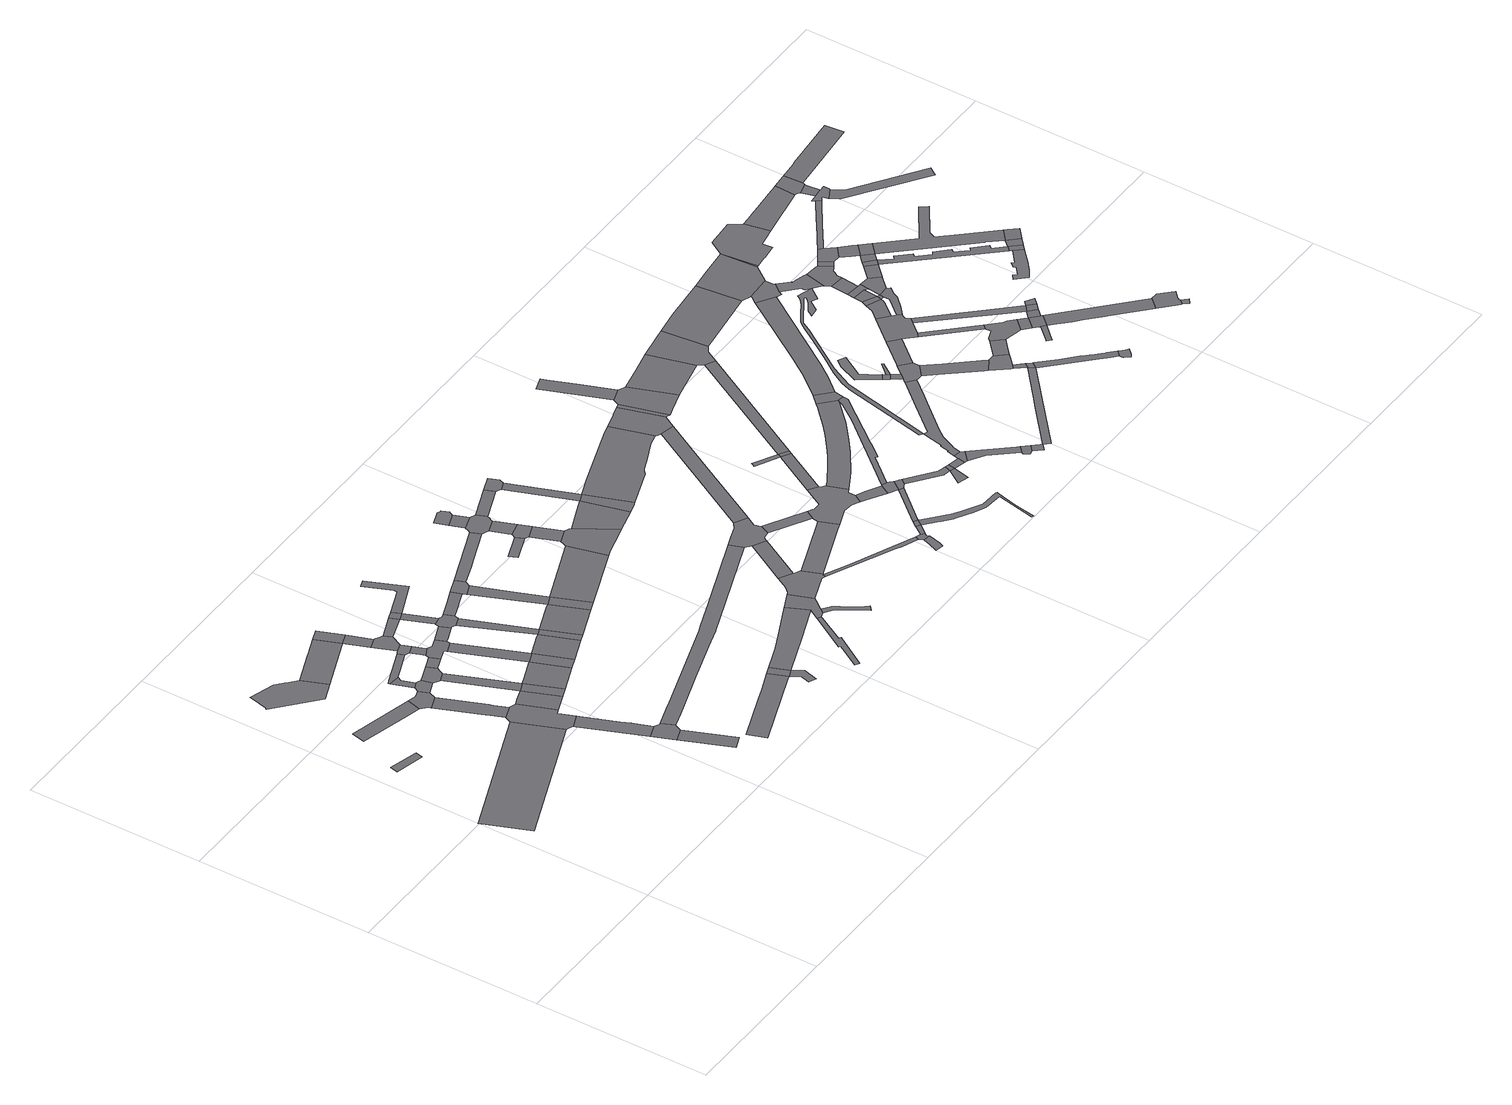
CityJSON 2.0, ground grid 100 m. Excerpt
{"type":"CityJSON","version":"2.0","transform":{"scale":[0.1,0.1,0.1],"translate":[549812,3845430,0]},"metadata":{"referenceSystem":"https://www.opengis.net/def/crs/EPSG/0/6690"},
"CityObjects":{
"road1":{"type":"Road","geometry":[{"type":"MultiSurface","lod":"1","boundaries":[[[0,1,2,3,4]]]}]},
"road2":{"type":"Road","attributes":{"RoadStructureAttribute.sectionType":"1"},"geometry":[{"type":"MultiSurface","lod":"1","boundaries":[[[5,6,7,8]]]}]},
"road3":{"type":"Road","attributes":{"RoadStructureAttribute.sectionType":"1"},"geometry":[{"type":"MultiSurface","lod":"1","boundaries":[[[9,10,11,12,13]]]}]},
"road4":{"type":"Road","geometry":[{"type":"MultiSurface","lod":"1","boundaries":[[[14,15,16,17,18,19,20,21,22,23]]]}]},
"road5":{"type":"Road","geometry":[{"type":"MultiSurface","lod":"1","boundaries":[[[24,13,12,25,26,27,28,29]]]}]},
"road6":{"type":"Road","attributes":{"RoadStructureAttribute.sectionType":"1"},"geometry":[{"type":"MultiSurface","lod":"1","boundaries":[[[30,31,27,26,32,33,34,35]]]}]},
"road7":{"type":"Road","geometry":[{"type":"MultiSurface","lod":"1","boundaries":[[[36,35,34,37,5,8,38,39,40,41,42,43,44,45]]]}]},
"road8":{"type":"Road","attributes":{"RoadStructureAttribute.sectionType":"1"},"geometry":[{"type":"MultiSurface","lod":"1","boundaries":[[[46,47,48,49,40,39,50,51,52]]]}]},
"road9":{"type":"Road","attributes":{"RoadStructureAttribute.sectionType":"1"},"geometry":[{"type":"MultiSurface","lod":"1","boundaries":[[[53,54,55,56,57,58]]]}]},
"road10":{"type":"Road","geometry":[{"type":"MultiSurface","lod":"1","boundaries":[[[59,55,54,60,61,29,28,62,63]]]}]},
"road11":{"type":"Road","geometry":[{"type":"MultiSurface","lod":"1","boundaries":[[[64,52,51,65,66,67,68,69]]]}]},
"road12":{"type":"Road","attributes":{"RoadStructureAttribute.sectionType":"1"},"geometry":[{"type":"MultiSurface","lod":"1","boundaries":[[[66,65,70,71]]]}]},
"road13":{"type":"Road","attributes":{"RoadStructureAttribute.sectionType":"1"},"geometry":[{"type":"MultiSurface","lod":"1","boundaries":[[[72,73,74,20,19,75,76,77]]]}]},
"road14":{"type":"Road","attributes":{"RoadStructureAttribute.sectionType":"1"},"geometry":[{"type":"MultiSurface","lod":"1","boundaries":[[[78,79,80,45,44,81,82]]]}]},
"road15":{"type":"Road","attributes":{"RoadStructureAttribute.sectionType":"1"},"geometry":[{"type":"MultiSurface","lod":"1","boundaries":[[[83,84,85,86,53,58,87,88,89]]]}]},
"road16":{"type":"Road","geometry":[{"type":"MultiSurface","lod":"1","boundaries":[[[90,91,92,63,62,93,94,95,96,97,98,99,100]]]}]},
"road17":{"type":"Road","attributes":{"RoadStructureAttribute.sectionType":"1"},"geometry":[{"type":"MultiSurface","lod":"1","boundaries":[[[97,96,78,101]]]}]},
"road18":{"type":"Road","geometry":[{"type":"MultiSurface","lod":"1","boundaries":[[[101,78,82,102]]]}]},
"road19":{"type":"Road","attributes":{"RoadStructureAttribute.sectionType":"1"},"geometry":[{"type":"MultiSurface","lod":"1","boundaries":[[[103,104,90,100,105,106,107]]]}]},
"road20":{"type":"Road","geometry":[{"type":"MultiSurface","lod":"1","boundaries":[[[108,72,77,109]]]}]},
"road21":{"type":"Road","attributes":{"RoadStructureAttribute.sectionType":"1"},"geometry":[{"type":"MultiSurface","lod":"1","boundaries":[[[109,77,110,111]]]}]},
"road22":{"type":"Road","geometry":[{"type":"MultiSurface","lod":"1","boundaries":[[[112,113,114,83,89,115,116,117]]]}]},
"road23":{"type":"Road","attributes":{"RoadStructureAttribute.sectionType":"1"},"geometry":[{"type":"MultiSurface","lod":"1","boundaries":[[[118,119,120,101,102,121,122]]]}]},
"road24":{"type":"Road","attributes":{"RoadStructureAttribute.sectionType":"1"},"geometry":[{"type":"MultiSurface","lod":"1","boundaries":[[[123,117,116,124,125,126,127]]]}]},
"road25":{"type":"Road","geometry":[{"type":"MultiSurface","lod":"1","boundaries":[[[128,129,111,110,113,112,130,131]]]}]},
"road26":{"type":"Road","geometry":[{"type":"MultiSurface","lod":"1","boundaries":[[[132,133,127,126,103,107,134,135,136,137]]]}]},
"road27":{"type":"Road","attributes":{"RoadStructureAttribute.sectionType":"1"},"geometry":[{"type":"MultiSurface","lod":"1","boundaries":[[[136,135,118,138]]]}]},
"road28":{"type":"Road","attributes":{"function":"3","RoadStructureAttribute.sectionType":"1"},"geometry":[{"type":"MultiSurface","lod":"1","boundaries":[[[139,140,141,142,143,144,145,146]]]}]},
"road29":{"type":"Road","geometry":[{"type":"MultiSurface","lod":"1","boundaries":[[[138,118,122,147]]]}]},
"road30":{"type":"Road","attributes":{"RoadStructureAttribute.sectionType":"1"},"geometry":[{"type":"MultiSurface","lod":"1","boundaries":[[[148,131,130,149]]]}]},
"road31":{"type":"Road","attributes":{"RoadStructureAttribute.sectionType":"1"},"geometry":[{"type":"MultiSurface","lod":"1","boundaries":[[[150,132,137,151,152]]]}]},
"road32":{"type":"Road","attributes":{"RoadStructureAttribute.sectionType":"1"},"geometry":[{"type":"MultiSurface","lod":"1","boundaries":[[[153,154,155,156,138,147,157]]]}]},
"road33":{"type":"Road","geometry":[{"type":"MultiSurface","lod":"1","boundaries":[[[158,148,149,159]]]}]},
"road34":{"type":"Road","attributes":{"RoadStructureAttribute.sectionType":"1"},"geometry":[{"type":"MultiSurface","lod":"1","boundaries":[[[159,149,160,161]]]}]},
"road35":{"type":"Road","geometry":[{"type":"MultiSurface","lod":"1","boundaries":[[[162,163,161,160,150,152,164,165,166,167]]]}]},
"road36":{"type":"Road","attributes":{"RoadStructureAttribute.sectionType":"1"},"geometry":[{"type":"MultiSurface","lod":"1","boundaries":[[[166,165,153,168]]]}]},
"road37":{"type":"Road","geometry":[{"type":"MultiSurface","lod":"1","boundaries":[[[168,153,157,169]]]}]},
"road38":{"type":"Road","geometry":[{"type":"MultiSurface","lod":"1","boundaries":[[[170,139,146,171]]]}]},
"road39":{"type":"Road","attributes":{"RoadStructureAttribute.sectionType":"1"},"geometry":[{"type":"MultiSurface","lod":"1","boundaries":[[[172,171,146,173,174,175]]]}]},
"road40":{"type":"Road","attributes":{"RoadStructureAttribute.sectionType":"1"},"geometry":[{"type":"MultiSurface","lod":"1","boundaries":[[[176,177,178,179,180,158,159]]]}]},
"road41":{"type":"Road","attributes":{"RoadStructureAttribute.sectionType":"1"},"geometry":[{"type":"MultiSurface","lod":"1","boundaries":[[[181,182,162,167,183,184,185]]]}]},
"road42":{"type":"Road","attributes":{"RoadStructureAttribute.sectionType":"1"},"geometry":[{"type":"MultiSurface","lod":"1","boundaries":[[[186,187,188,189,190,168,169,191]]]}]},
"road43":{"type":"Road","attributes":{"RoadStructureAttribute.sectionType":"1"},"geometry":[{"type":"MultiSurface","lod":"1","boundaries":[[[192,193,194,195,196,197,198,199,200,201,69,68,202,203,204,205,206,207,208,209,210,211,212]]]}]},
"road44":{"type":"Road","geometry":[{"type":"MultiSurface","lod":"1","boundaries":[[[213,181,185,214,215,216,217,218]]]}]},
"road45":{"type":"Road","attributes":{"RoadStructureAttribute.sectionType":"1"},"geometry":[{"type":"MultiSurface","lod":"1","boundaries":[[[219,220,215,214,221,186,222]]]}]},
"road46":{"type":"Road","geometry":[{"type":"MultiSurface","lod":"1","boundaries":[[[222,186,191,223]]]}]},
"road47":{"type":"Road","attributes":{"function":"3","RoadStructureAttribute.sectionType":"1"},"geometry":[{"type":"MultiSurface","lod":"1","boundaries":[[[224,225,226,227,228,170,171,229,230,231]]]}]},
"road48":{"type":"Road","attributes":{"RoadStructureAttribute.sectionType":"1"},"geometry":[{"type":"MultiSurface","lod":"1","boundaries":[[[232,233,234,235,236,237,238,239,240,241,242,243]]]}]},
"road49":{"type":"Road","attributes":{"RoadStructureAttribute.sectionType":"1"},"geometry":[{"type":"MultiSurface","lod":"1","boundaries":[[[244,213,218,245,246,247]]]}]},
"road50":{"type":"Road","attributes":{"RoadStructureAttribute.sectionType":"1"},"geometry":[{"type":"MultiSurface","lod":"1","boundaries":[[[248,222,223,249]]]}]},
"road51":{"type":"Road","geometry":[{"type":"MultiSurface","lod":"1","boundaries":[[[250,251,224,231,232,243,252,253,254,255,256,257]]]}]},
"road52":{"type":"Road","geometry":[{"type":"MultiSurface","lod":"1","boundaries":[[[258,259,260,261]]]}]},
"road53":{"type":"Road","attributes":{"RoadStructureAttribute.sectionType":"1"},"geometry":[{"type":"MultiSurface","lod":"1","boundaries":[[[262,263,264,265,266,253,252,267,268,269,270,271]]]}]},
"road54":{"type":"Road","geometry":[{"type":"MultiSurface","lod":"1","boundaries":[[[272,273,274,275,276,277,278,279]]]}]},
"road55":{"type":"Road","attributes":{"RoadStructureAttribute.sectionType":"1"},"geometry":[{"type":"MultiSurface","lod":"1","boundaries":[[[276,275,280,281]]]}]},
"road56":{"type":"Road","geometry":[{"type":"MultiSurface","lod":"1","boundaries":[[[282,283,281,280,284,285,244,247,286,287,288,289,290,291,292,293,294,295]]]}]},
"road57":{"type":"Road","geometry":[{"type":"MultiSurface","lod":"1","boundaries":[[[296,297,258,261,298,299]]]}]},
"road58":{"type":"Road","attributes":{"RoadStructureAttribute.sectionType":"1"},"geometry":[{"type":"MultiSurface","lod":"1","boundaries":[[[290,289,300,297,296]]]}]},
"road59":{"type":"Road","attributes":{"RoadStructureAttribute.sectionType":"1"},"geometry":[{"type":"MultiSurface","lod":"1","boundaries":[[[299,298,301,302]]]}]},
"road60":{"type":"Road","geometry":[{"type":"MultiSurface","lod":"1","boundaries":[[[303,304,305,250,257,306,307,308,309,310,311,312,313,314]]]}]},
"road61":{"type":"Road","geometry":[{"type":"MultiSurface","lod":"1","boundaries":[[[315,316,302,301,317,318,248,249,319,320,321,322,323,324]]]}]},
"road62":{"type":"Road","attributes":{"RoadStructureAttribute.sectionType":"1"},"geometry":[{"type":"MultiSurface","lod":"1","boundaries":[[[325,303,314,326]]]}]},
"road63":{"type":"Road","attributes":{"RoadStructureAttribute.sectionType":"1"},"geometry":[{"type":"MultiSurface","lod":"1","boundaries":[[[327,295,294,328]]]}]},
"road64":{"type":"Road","attributes":{"RoadStructureAttribute.sectionType":"1"},"geometry":[{"type":"MultiSurface","lod":"1","boundaries":[[[329,330,324,323,331]]]}]},
"road65":{"type":"Road","geometry":[{"type":"MultiSurface","lod":"1","boundaries":[[[332,333,334,192,212,325,326,335,336,337,338,339,340,341,342]]]}]},
"road66":{"type":"Road","geometry":[{"type":"MultiSurface","lod":"1","boundaries":[[[343,327,328,344,345,346]]]}]},
"road67":{"type":"Road","attributes":{"function":"3","RoadStructureAttribute.sectionType":"1"},"geometry":[{"type":"MultiSurface","lod":"1","boundaries":[[[347,348,311,310,349,350,351,352]]]}]},
"road68":{"type":"Road","attributes":{"RoadStructureAttribute.sectionType":"1"},"geometry":[{"type":"MultiSurface","lod":"1","boundaries":[[[353,354,355,309,308,356,357,358,359]]]}]},
"road69":{"type":"Road","attributes":{"RoadStructureAttribute.sectionType":"1"},"geometry":[{"type":"MultiSurface","lod":"1","boundaries":[[[345,344,329,360]]]}]},
"road70":{"type":"Road","geometry":[{"type":"MultiSurface","lod":"1","boundaries":[[[360,329,331,361,362]]]}]},
"road71":{"type":"Road","attributes":{"RoadStructureAttribute.sectionType":"1"},"geometry":[{"type":"MultiSurface","lod":"1","boundaries":[[[363,364,339,338,365,366,367]]]}]},
"road72":{"type":"Road","attributes":{"RoadStructureAttribute.sectionType":"1"},"geometry":[{"type":"MultiSurface","lod":"1","boundaries":[[[368,369,370,371,372,373]]]}]},
"road73":{"type":"Road","geometry":[{"type":"MultiSurface","lod":"1","boundaries":[[[359,358,368,373,374,375,376]]]}]},
"road74":{"type":"Road","attributes":{"RoadStructureAttribute.sectionType":"1"},"geometry":[{"type":"MultiSurface","lod":"1","boundaries":[[[377,376,375,378]]]}]},
"road75":{"type":"Road","geometry":[{"type":"MultiSurface","lod":"1","boundaries":[[[379,377,378,380]]]}]},
"road76":{"type":"Road","attributes":{"RoadStructureAttribute.sectionType":"1"},"geometry":[{"type":"MultiSurface","lod":"1","boundaries":[[[381,382,383,384,385,360,362,386,387,388,389,390,391,392]]]}]},
"road77":{"type":"Road","geometry":[{"type":"MultiSurface","lod":"1","boundaries":[[[393,394,395,396,397,367,366,347,352,398,399,400,401,402,403,404,405,406,407]]]}]},
"road78":{"type":"Road","attributes":{"RoadStructureAttribute.sectionType":"1"},"geometry":[{"type":"MultiSurface","lod":"1","boundaries":[[[408,409,410,411,332,342,412,413,414]]]}]},
"road79":{"type":"Road","attributes":{"RoadStructureAttribute.sectionType":"1"},"geometry":[{"type":"MultiSurface","lod":"1","boundaries":[[[415,379,380,416,417]]]}]},
"road80":{"type":"Road","attributes":{"RoadStructureAttribute.sectionType":"1"},"geometry":[{"type":"MultiSurface","lod":"1","boundaries":[[[418,419,420,421,422,423,424,425,426,427,428,429,430,431,432,433,434,435,436,437,438,380,378]]]}]},
"road81":{"type":"Road","attributes":{"RoadStructureAttribute.sectionType":"1"},"geometry":[{"type":"MultiSurface","lod":"1","boundaries":[[[439,401,400,440,441,442,443]]]}]},
"road82":{"type":"Road","attributes":{"RoadStructureAttribute.sectionType":"1"},"geometry":[{"type":"MultiSurface","lod":"1","boundaries":[[[444,445,393,407,446]]]}]},
"road83":{"type":"Road","attributes":{"RoadStructureAttribute.sectionType":"1"},"geometry":[{"type":"MultiSurface","lod":"1","boundaries":[[[447,443,442,448,415,449,450,451,452,453,454]]]}]},
"road84":{"type":"Road","geometry":[{"type":"MultiSurface","lod":"1","boundaries":[[[455,456,457,444,458]]]}]},
"road85":{"type":"Road","geometry":[{"type":"MultiSurface","lod":"1","boundaries":[[[459,460,450,449,415,417,461,462,463,464]]]}]},
"road86":{"type":"Road","geometry":[{"type":"MultiSurface","lod":"1","boundaries":[[[458,444,446,465]]]}]},
"road87":{"type":"Road","attributes":{"RoadStructureAttribute.sectionType":"1"},"geometry":[{"type":"MultiSurface","lod":"1","boundaries":[[[466,467,468,381,392,469,408,414,470]]]}]},
"road88":{"type":"Road","attributes":{"RoadStructureAttribute.sectionType":"1"},"geometry":[{"type":"MultiSurface","lod":"1","boundaries":[[[471,472,473,464,463,474,475,476,477,478,479,480]]]}]},
"road89":{"type":"Road","geometry":[{"type":"MultiSurface","lod":"1","boundaries":[[[479,481,482,483]]]}]},
"road90":{"type":"Road","attributes":{"RoadStructureAttribute.sectionType":"1"},"geometry":[{"type":"MultiSurface","lod":"1","boundaries":[[[484,466,470,485]]]}]},
"road91":{"type":"Road","geometry":[{"type":"MultiSurface","lod":"1","boundaries":[[[486,480,479,483,487]]]}]},
"road92":{"type":"Road","attributes":{"function":"3","RoadStructureAttribute.sectionType":"1"},"geometry":[{"type":"MultiSurface","lod":"1","boundaries":[[[488,489,490,491,492,493,494,495,496,404,403,497,498,499,500,501,502,503]]]}]},
"road93":{"type":"Road","attributes":{"RoadStructureAttribute.sectionType":"1"},"geometry":[{"type":"MultiSurface","lod":"1","boundaries":[[[487,483,504,505]]]}]},
"road94":{"type":"Road","attributes":{"RoadStructureAttribute.sectionType":"1"},"geometry":[{"type":"MultiSurface","lod":"1","boundaries":[[[506,507,508,509,510,511]]]}]},
"road95":{"type":"Road","attributes":{"RoadStructureAttribute.sectionType":"1"},"geometry":[{"type":"MultiSurface","lod":"1","boundaries":[[[503,512,513,514,515,516,447,454,517,518,519,520,521,522,523,524,525]]]}]},
"road96":{"type":"Road","geometry":[{"type":"MultiSurface","lod":"1","boundaries":[[[526,527,511,510,528,484,485,529,530,531]]]}]},
"road97":{"type":"Road","geometry":[{"type":"MultiSurface","lod":"1","boundaries":[[[532,505,504,533,534,535]]]}]},
"road98":{"type":"Road","attributes":{"RoadStructureAttribute.sectionType":"1"},"geometry":[{"type":"MultiSurface","lod":"1","boundaries":[[[536,458,465,537]]]}]},
"road99":{"type":"Road","attributes":{"RoadStructureAttribute.sectionType":"1"},"geometry":[{"type":"MultiSurface","lod":"1","boundaries":[[[538,539,534,533,540,541,542]]]}]},
"road100":{"type":"Road","geometry":[{"type":"MultiSurface","lod":"1","boundaries":[[[542,541,543,544,545,546,547,548]]]}]},
"road101":{"type":"Road","attributes":{"RoadStructureAttribute.sectionType":"1"},"geometry":[{"type":"MultiSurface","lod":"1","boundaries":[[[549,550,531,530,551]]]}]},
"road102":{"type":"Road","attributes":{"RoadStructureAttribute.sectionType":"1"},"geometry":[{"type":"MultiSurface","lod":"1","boundaries":[[[552,548,547,553,554]]]}]},
"road103":{"type":"Road","geometry":[{"type":"MultiSurface","lod":"1","boundaries":[[[555,488,503,525,556,557]]]}]},
"road104":{"type":"Road","attributes":{"RoadStructureAttribute.sectionType":"1"},"geometry":[{"type":"MultiSurface","lod":"1","boundaries":[[[558,559,560,561,562,563,564,565,566,567,568,569,570,532,535,571,572,573,574,575,576,577,578,579]]]}]},
"road105":{"type":"Road","geometry":[{"type":"MultiSurface","lod":"1","boundaries":[[[580,581,549,551,582,583,536,537,584,585,586,587]]]}]},
"road106":{"type":"Road","attributes":{"RoadStructureAttribute.sectionType":"1"},"geometry":[{"type":"MultiSurface","lod":"1","boundaries":[[[588,589,590,591,592,593,594,595,596]]]}]},
"road107":{"type":"Road","geometry":[{"type":"MultiSurface","lod":"1","boundaries":[[[596,595,597,598,599]]]}]},
"road108":{"type":"Road","attributes":{"RoadStructureAttribute.sectionType":"1"},"geometry":[{"type":"MultiSurface","lod":"1","boundaries":[[[600,601,602,603,554,604,605,606]]]}]},
"road109":{"type":"Road","attributes":{"RoadStructureAttribute.sectionType":"1"},"geometry":[{"type":"MultiSurface","lod":"1","boundaries":[[[598,597,607,608]]]}]},
"road110":{"type":"Road","geometry":[{"type":"MultiSurface","lod":"1","boundaries":[[[609,610,599,598]]]}]},
"road111":{"type":"Road","geometry":[{"type":"MultiSurface","lod":"1","boundaries":[[[611,608,607,558,579,612,613,614,615]]]}]},
"road112":{"type":"Road","attributes":{"RoadStructureAttribute.sectionType":"1"},"geometry":[{"type":"MultiSurface","lod":"1","boundaries":[[[616,617,618,619,620,621,622,623,624,625,626,627,628,629,562,630,631,632,633,634,635,636,637,638,639,640,641,642,643,644]]]}]},
"road113":{"type":"Road","attributes":{"function":"3","RoadStructureAttribute.sectionType":"1"},"geometry":[{"type":"MultiSurface","lod":"1","boundaries":[[[645,646,647,648,649,650,555,557,651,652,653]]]}]},
"road114":{"type":"Road","attributes":{"RoadStructureAttribute.sectionType":"1"},"geometry":[{"type":"MultiSurface","lod":"1","boundaries":[[[654,655,614,613,656,657,658,659,660,661]]]}]},
"road115":{"type":"Road","attributes":{"RoadStructureAttribute.sectionType":"1"},"geometry":[{"type":"MultiSurface","lod":"1","boundaries":[[[662,663,580,587,664]]]}]},
"road116":{"type":"Road","attributes":{"RoadStructureAttribute.sectionType":"1"},"geometry":[{"type":"MultiSurface","lod":"1","boundaries":[[[665,666,611,615,667,668]]]}]},
"road117":{"type":"Road","geometry":[{"type":"MultiSurface","lod":"1","boundaries":[[[669,661,660,670,671,672,673,674,675,676,677]]]}]},
"road118":{"type":"Road","attributes":{"RoadStructureAttribute.sectionType":"1"},"geometry":[{"type":"MultiSurface","lod":"1","boundaries":[[[673,672,600,678]]]}]},
"road119":{"type":"Road","geometry":[{"type":"MultiSurface","lod":"1","boundaries":[[[678,600,606,679]]]}]},
"road120":{"type":"Road","geometry":[{"type":"MultiSurface","lod":"1","boundaries":[[[680,665,668,681,682,683,684,685,686,687,688,689]]]}]},
"road121":{"type":"Road","attributes":{"RoadStructureAttribute.sectionType":"1"},"geometry":[{"type":"MultiSurface","lod":"1","boundaries":[[[690,691,692,677,676,693,694,695]]]}]},
"road122":{"type":"Road","attributes":{"RoadStructureAttribute.sectionType":"1"},"geometry":[{"type":"MultiSurface","lod":"1","boundaries":[[[696,697,698,699,700,701,702,703,704,705,679,606,706,707,708,709,710,711]]]}]},
"road123":{"type":"Road","attributes":{"RoadStructureAttribute.sectionType":"1"},"geometry":[{"type":"MultiSurface","lod":"1","boundaries":[[[682,681,712,713]]]}]},
"road124":{"type":"Road","geometry":[{"type":"MultiSurface","lod":"1","boundaries":[[[714,715,716,717,718,719,645,653,720,721,722,723,724,725,726]]]}]},
"road125":{"type":"Road","attributes":{"RoadStructureAttribute.sectionType":"1"},"geometry":[{"type":"MultiSurface","lod":"1","boundaries":[[[727,728,729,730,680,689,731,732,733,734,735,736]]]}]},
"road126":{"type":"Road","geometry":[{"type":"MultiSurface","lod":"1","boundaries":[[[737,738,662,664,717,716,739]]]}]},
"road127":{"type":"Road","geometry":[{"type":"MultiSurface","lod":"1","boundaries":[[[740,741,742,713,712,743,744,745,746,690,695,747,748]]]}]},
"road128":{"type":"Road","geometry":[{"type":"MultiSurface","lod":"1","boundaries":[[[749,750,711,710,751,752,753,754,755]]]}]},
"road129":{"type":"Road","geometry":[{"type":"MultiSurface","lod":"1","boundaries":[[[756,727,736,757]]]}]},
"road130":{"type":"Road","geometry":[{"type":"MultiSurface","lod":"1","boundaries":[[[758,759,760,761,762,763,764,765]]]}]},
"road131":{"type":"Road","attributes":{"RoadStructureAttribute.sectionType":"1"},"geometry":[{"type":"MultiSurface","lod":"1","boundaries":[[[766,767,768,769,726,725,770,771,772,773,774,644,775,776,777]]]}]},
"road132":{"type":"Road","attributes":{"RoadStructureAttribute.sectionType":"1"},"geometry":[{"type":"MultiSurface","lod":"1","boundaries":[[[778,756,757,779]]]}]},
"road133":{"type":"Road","attributes":{"RoadStructureAttribute.sectionType":"1"},"geometry":[{"type":"MultiSurface","lod":"1","boundaries":[[[780,781,782,783,784,785,786,787,788,688,687]]]}]},
"road134":{"type":"Road","attributes":{"RoadStructureAttribute.sectionType":"1"},"geometry":[{"type":"MultiSurface","lod":"1","boundaries":[[[789,684,683,790,791,792]]]}]},
"road135":{"type":"Road","geometry":[{"type":"MultiSurface","lod":"1","boundaries":[[[757,736,787,786]]]}]},
"road136":{"type":"Road","attributes":{"RoadStructureAttribute.sectionType":"1"},"geometry":[{"type":"MultiSurface","lod":"1","boundaries":[[[748,747,793,794,795]]]}]},
"road137":{"type":"Road","geometry":[{"type":"MultiSurface","lod":"1","boundaries":[[[796,778,779,797,798,799]]]}]},
"road138":{"type":"Road","attributes":{"RoadStructureAttribute.sectionType":"1"},"geometry":[{"type":"MultiSurface","lod":"1","boundaries":[[[800,796,799,801]]]}]},
"road139":{"type":"Road","geometry":[{"type":"MultiSurface","lod":"1","boundaries":[[[795,794,802,758,765,803,804]]]}]},
"road140":{"type":"Road","geometry":[{"type":"MultiSurface","lod":"1","boundaries":[[[737,739,805]]]}]},
"road141":{"type":"Road","geometry":[{"type":"MultiSurface","lod":"1","boundaries":[[[806,807,808,777,776,800,801,809,810,811,812,813,814]]]}]},
"road142":{"type":"Road","geometry":[{"type":"MultiSurface","lod":"1","boundaries":[[[798,797,786,785,815,816,817]]]}]},
"road143":{"type":"Road","attributes":{"RoadStructureAttribute.sectionType":"1"},"geometry":[{"type":"MultiSurface","lod":"1","boundaries":[[[791,795,804,818]]]}]},
"road144":{"type":"Road","geometry":[{"type":"MultiSurface","lod":"1","boundaries":[[[792,791,818,819]]]}]},
"road145":{"type":"Road","attributes":{"RoadStructureAttribute.sectionType":"1"},"geometry":[{"type":"MultiSurface","lod":"1","boundaries":[[[820,814,813,821,822]]]}]},
"road146":{"type":"Road","geometry":[{"type":"MultiSurface","lod":"1","boundaries":[[[823,824,792,819]]]}]},
"road147":{"type":"Road","attributes":{"RoadStructureAttribute.sectionType":"1"},"geometry":[{"type":"MultiSurface","lod":"1","boundaries":[[[825,817,816,826,827,828]]]}]},
"road148":{"type":"Road","attributes":{"RoadStructureAttribute.sectionType":"1"},"geometry":[{"type":"MultiSurface","lod":"1","boundaries":[[[803,765,829,830,831,832,833,834,835,836,837,838]]]}]},
"road149":{"type":"Road","geometry":[{"type":"MultiSurface","lod":"1","boundaries":[[[839,840,737,805,841,842,843,844,845,846,847,848,849,850]]]}]},
"road150":{"type":"Road","geometry":[{"type":"MultiSurface","lod":"1","boundaries":[[[851,825,828,852]]]}]},
"road151":{"type":"Road","geometry":[{"type":"MultiSurface","lod":"1","boundaries":[[[853,854,855,820,822,856,857,858,859,860]]]}]},
"road152":{"type":"Road","attributes":{"RoadStructureAttribute.sectionType":"1"},"geometry":[{"type":"MultiSurface","lod":"1","boundaries":[[[861,862,851,852,863]]]}]},
"road153":{"type":"Road","attributes":{"RoadStructureAttribute.sectionType":"1"},"geometry":[{"type":"MultiSurface","lod":"1","boundaries":[[[864,858,857,865,861,866]]]}]},
"road154":{"type":"Road","geometry":[{"type":"MultiSurface","lod":"1","boundaries":[[[866,861,863,867]]]}]},
"road155":{"type":"Road","geometry":[{"type":"MultiSurface","lod":"1","boundaries":[[[868,838,837,869,870,871,872,873,874,875,876,877]]]}]},
"road156":{"type":"Road","attributes":{"RoadStructureAttribute.sectionType":"1"},"geometry":[{"type":"MultiSurface","lod":"1","boundaries":[[[878,879,880,881,882,883,884,885,886,887,888,889,852,828,890,891]]]}]},
"road157":{"type":"Road","attributes":{"RoadStructureAttribute.sectionType":"1"},"geometry":[{"type":"MultiSurface","lod":"1","boundaries":[[[872,871,892,893]]]}]},
"road158":{"type":"Road","geometry":[{"type":"MultiSurface","lod":"1","boundaries":[[[894,895,896,897,898,899,900,901,902,903,904,905,906]]]}]},
"road159":{"type":"Road","attributes":{"RoadStructureAttribute.sectionType":"1"},"geometry":[{"type":"MultiSurface","lod":"1","boundaries":[[[907,908,909,910,911,912,853,860,913,914,915,916,917]]]}]},
"road160":{"type":"Road","attributes":{"RoadStructureAttribute.sectionType":"1"},"geometry":[{"type":"MultiSurface","lod":"1","boundaries":[[[918,919,920,921,922,923,850,849,924,925,926]]]}]},
"road161":{"type":"Road","geometry":[{"type":"MultiSurface","lod":"1","boundaries":[[[927,928,929,930,931,932,933,867,863,934,935,936,937]]]}]},
"road162":{"type":"Road","geometry":[{"type":"MultiSurface","lod":"1","boundaries":[[[891,890,894,906,938]]]}]},
"road163":{"type":"Road","attributes":{"RoadStructureAttribute.sectionType":"1"},"geometry":[{"type":"MultiSurface","lod":"1","boundaries":[[[936,891,938,939]]]}]},
"road164":{"type":"Road","geometry":[{"type":"MultiSurface","lod":"1","boundaries":[[[940,937,936,939,941]]]}]},
"road165":{"type":"Road","geometry":[{"type":"MultiSurface","lod":"1","boundaries":[[[942,943,944,945,946,907,917,947,948,949,950,951,952,953,954,955,956,957]]]}]},
"road166":{"type":"Road","attributes":{"RoadStructureAttribute.sectionType":"1"},"geometry":[{"type":"MultiSurface","lod":"1","boundaries":[[[958,959,944,943]]]}]},
"road167":{"type":"Road","geometry":[{"type":"MultiSurface","lod":"1","boundaries":[[[960,961,962,918,926,963,964,965,966,967,968,959,958,969,970]]]}]},
"road168":{"type":"Road","attributes":{"RoadStructureAttribute.sectionType":"1"},"geometry":[{"type":"MultiSurface","lod":"1","boundaries":[[[971,954,953,972,973,974]]]}]},
"road169":{"type":"Road","attributes":{"RoadStructureAttribute.sectionType":"1"},"geometry":[{"type":"MultiSurface","lod":"1","boundaries":[[[975,976,977,978,979,980,981,982,983,960,970,984,985]]]}]}
},
"vertices":[
[278,1517,0],[284,1538,0],[289,1561,0],[125,1603,0],[114,1558,0],
[744,1302,0],[4,1005,0],[108,744,0],[847,1038,0],
[239,1905,0],[219,1826,0],[498,1754,0],[581,1733,0],[602,1813,0],
[194,2480,0],[179,2419,0],[168,2372,0],[160,2363,0],[389,2165,0],[496,2208,0],[438,2349,0],[399,2384,0],[381,2400,0],[339,2436,0],
[652,1801,0],[613,1703,0],[620,1688,0],[697,1719,0],[713,1758,0],[689,1814,0],
[805,1443,0],[797,1464,0],[723,1434,0],[726,1426,0],[761,1340,0],[834,1368,0],
[863,1358,0],[748,1313,0],[858,1034,0],[885,1023,0],[961,1054,0],[954,1072,0],[947,1088,0],[925,1144,0],[952,1155,0],[873,1355,0],
[1069,785,0],[1064,797,0],[1043,849,0],[967,1039,0],[891,1009,0],[1030,661,0],[1105,691,0],
[663,1959,0],[702,1841,0],[738,1857,0],[713,1930,0],[713,1931,0],[724,1954,0],
[749,1853,0],[704,1837,0],[702,1834,0],[783,1786,0],[768,1845,0],
[1135,673,0],[1080,536,0],[1155,566,0],[1171,603,0],[1172,605,0],[1142,676,0],
[1191,259,0],[1266,289,0],
[737,2466,0],[634,2426,0],[614,2418,0],[670,2279,0],[786,2326,0],[791,2328,0],
[971,1393,0],[960,1389,0],[903,1367,0],[982,1167,0],[1050,1193,0],
[872,2057,0],[677,1977,0],[671,1974,0],[660,1969,0],[725,1955,0],[780,1978,0],[887,2021,0],
[868,1884,0],[791,1854,0],[771,1846,0],[784,1786,0],[802,1775,0],[817,1767,0],[819,1766,0],[872,1789,0],[872,1791,0],[879,1806,0],[890,1829,0],
[1024,1414,0],
[1103,1214,0],
[939,1912,0],[878,1888,0],[900,1833,0],[904,1834,0],[960,1856,0],
[802,2491,0],[856,2354,0],
[844,2193,0],[905,2216,0],
[941,2082,0],[894,2066,0],[883,2062,0],[889,2020,0],[914,2012,0],[961,2029,0],
[1180,1477,0],[1174,1474,0],[1063,1430,0],[1220,1260,0],[1259,1275,0],
[980,1980,0],[925,1979,0],[930,1972,0],[943,1934,0],[990,1957,0],
[933,2202,0],[914,2211,0],[970,2147,0],[953,2192,0],
[1066,1962,0],[1017,1943,0],[1020,1878,0],[1026,1861,0],[1088,1886,0],[1088,1905,0],
[1242,1502,0],
[1753,445,0],[1633,398,0],[1560,370,0],[1444,326,0],[1303,272,0],[1340,170,0],[1781,337,0],[1794,341,0],
[1321,1299,0],
[1082,2244,0],[1102,2193,0],
[1163,2000,0],[1105,1911,0],[1186,1943,0],
[1380,1557,0],[1377,1556,0],[1362,1550,0],[1245,1503,0],[1459,1353,0],
[1124,2260,0],[1145,2209,0],
[1172,2027,0],[1217,2035,0],
[1254,2035,0],[1236,2028,0],[1196,1947,0],[1217,1937,0],[1267,1953,0],[1276,1979,0],
[1419,1573,0],
[1499,1369,0],
[1797,462,0],[1837,359,0],
[1874,301,0],[1825,290,0],[1811,236,0],[1853,218,0],
[1341,2291,0],[1251,2508,0],[1209,2492,0],[1276,2338,0],[1274,2320,0],
[1416,2098,0],[1342,2069,0],[1304,1989,0],[1429,2038,0],[1438,2042,0],
[1602,1645,0],[1592,1641,0],[1576,1635,0],[1460,1590,0],[1436,1580,0],[1682,1441,0],
[2474,1147,0],[2106,1007,0],[2039,981,0],[1947,946,0],[1873,918,0],[1869,916,0],[1862,914,0],[1846,908,0],[1301,728,0],[1252,712,0],[1258,630,0],[1276,635,0],[1302,644,0],[1536,724,0],[1770,800,0],[1844,824,0],[1888,838,0],[1891,839,0],[1963,866,0],[1975,871,0],[2503,1071,0],
[1501,2131,0],[1447,2022,0],[1509,2047,0],[1512,2055,0],[1516,2062,0],[1523,2076,0],
[1594,1823,0],[1532,1985,0],[1462,1985,0],[1657,1667,0],
[1737,1462,0],
[2223,651,0],[2026,558,0],[1937,516,0],[1924,511,0],[1882,495,0],[2073,450,0],[2255,521,0],[2280,530,0],
[2244,470,0],[2119,259,0],[2127,252,0],[2116,235,0],[2045,118,0],[2071,103,0],[2164,255,0],[2186,290,0],[2179,293,0],[2174,295,0],[2261,452,0],[2264,458,0],
[1852,2269,0],[1630,2116,0],[1684,2138,0],[1876,2213,0],
[2026,1816,0],[2081,1597,0],
[2316,695,0],[2253,665,0],[2295,470,0],[2314,496,0],[2316,499,0],[2330,517,0],[2339,530,0],[2364,564,0],
[1944,2064,0],[1804,2011,0],[1822,1964,0],[1962,2017,0],
[2435,339,0],[2407,380,0],[2382,426,0],[2359,459,0],[2353,465,0],[2345,436,0],[2423,317,0],[2441,280,0],[2440,278,0],[2467,301,0],
[1909,2479,0],[1890,2486,0],[1815,2458,0],[1841,2388,0],[1917,2416,0],[1928,2437,0],[1930,2439,0],[1911,2480,0],
[1871,2309,0],[1948,2334,0],
[1979,2319,0],[1974,2321,0],[1860,2285,0],[1853,2271,0],[1878,2214,0],[1889,2209,0],[1913,2197,0],[1914,2197,0],[1988,2226,0],[1987,2227,0],[2000,2254,0],[2003,2261,0],[2004,2262,0],[1980,2319,0],
[2033,2105,0],[1955,2086,0],[1985,2007,0],[2060,2036,0],
[1954,2089,0],
[2041,1854,0],[2118,1884,0],
[2395,798,0],[2358,731,0],[2330,701,0],[2513,620,0],[2519,618,0],[2535,610,0],[2539,630,0],[2546,633,0],[2506,736,0],[2501,739,0],[2483,749,0],[2467,758,0],
[2145,1872,0],[2120,1883,0],[2042,1852,0],[2035,1835,0],[2104,1605,0],[2122,1612,0],[2235,1642,0],[2248,1645,0],[2283,1654,0],[2156,1866,0],
[2533,1045,0],[2605,1005,0],
[2165,2391,0],[2187,2334,0],
[2355,1948,0],[2281,1917,0],[2423,1692,0],
[2632,1217,0],[2598,1194,0],[2531,1169,0],[2617,1028,0],[2641,1031,0],[2653,1033,0],[2659,1034,0],[2685,1089,0],[2681,1091,0],[2672,1127,0],[2701,1179,0],
[2251,2424,0],[2214,2322,0],[2261,2340,0],[2272,2368,0],
[2869,876,0],[2850,868,0],[2552,635,0],[2870,759,0],[2890,767,0],[2909,774,0],
[2911,459,0],[2680,563,0],[2544,628,0],[2902,439,0],[2934,422,0],[3026,385,0],[3036,407,0],
[2402,1967,0],
[2470,1704,0],[2496,1714,0],
[2890,971,0],[2843,997,0],[2860,920,0],[2875,911,0],[2905,962,0],
[3041,358,0],[3024,316,0],[3005,265,0],[3050,256,0],[3061,279,0],[3081,352,0],
[3075,368,0],[3084,381,0],[3064,396,0],
[3104,451,0],[3125,435,0],
[3125,480,0],[3150,469,0],
[2909,2147,0],[2864,2133,0],[2796,2110,0],[2504,2008,0],[2434,1980,0],[2707,1792,0],[2722,1808,0],[2734,1815,0],[2794,1841,0],[2916,1895,0],[2970,1907,0],[2979,1909,0],
[3043,1052,0],[3032,1031,0],[2983,943,0],[2940,942,0],[2931,947,0],[3009,813,0],[3066,806,0],[3109,782,0],[3139,833,0],[3139,873,0],[3157,883,0],[3121,990,0],[3118,993,0],[3100,1010,0],[3092,1017,0],
[3006,1894,0],[2847,1606,0],[2834,1582,0],[2643,1237,0],[2712,1198,0],[2917,1567,0],[3088,1875,0],
[3292,676,0],[3151,471,0],[3320,662,0],
[3130,431,0],[3191,379,0],[3205,367,0],[3256,324,0],[3258,323,0],[3259,322,0],[3351,269,0],[3416,239,0],[3524,228,0],[3481,10,0],[3491,7,0],[3503,85,0],[3512,135,0],[3541,251,0],[3544,258,0],[3535,259,0],[3431,267,0],[3328,321,0],[3280,353,0],[3189,434,0],[3155,464,0],
[3190,805,0],[3138,765,0],[3161,752,0],[3240,706,0],[3271,760,0],
[3182,1301,0],[3178,1294,0],[3234,1272,0],
[3276,766,0],[3288,678,0],[3332,729,0],[3334,732,0],[3318,744,0],[3315,746,0],[3308,751,0],[3303,754,0],
[3062,1393,0],[3056,1382,0],[3050,1371,0],[3194,1323,0],
[3356,715,0],[3352,718,0],[3322,664,0],[3325,668,0],[3344,676,0],[3368,706,0],
[3246,1294,0],
[3057,2190,0],[3017,2178,0],[2996,2172,0],[2989,1903,0],[3128,1947,0],
[3539,586,0],[3526,589,0],[3524,590,0],[3345,676,0],[3512,551,0],[3516,548,0],[3540,545,0],[3547,545,0],[3555,542,0],[3567,579,0],
[3498,457,0],[3562,441,0],[3582,532,0],
[3078,2196,0],[3154,1936,0],
[3576,577,0],[3590,573,0],
[3622,1380,0],[3602,1359,0],[3563,1319,0],[3498,1257,0],[3441,1208,0],[3353,1138,0],[3309,1107,0],[3248,1066,0],[3165,1015,0],[3212,912,0],[3272,947,0],[3400,1033,0],[3478,1094,0],[3582,1180,0],[3700,1299,0],[3703,1302,0],
[3647,518,0],[3656,561,0],
[3097,2455,0],[3042,2599,0],[3031,2627,0],[2956,2601,0],[3095,2234,0],[3171,2259,0],
[3698,1290,0],[3686,1264,0],[3615,1164,0],[3479,1005,0],[3406,918,0],[3427,900,0],[3435,910,0],[3447,900,0],[3510,979,0],[3521,993,0],[3729,1256,0],[3736,1265,0],[3739,1290,0],[3740,1297,0],
[3188,2249,0],[3173,2256,0],[3093,2229,0],[3191,1948,0],[3307,1983,0],[3212,2238,0],
[3662,589,0],[3665,514,0],[3718,562,0],[3702,580,0],
[3570,2006,0],[3624,1975,0],
[3892,366,0],[3774,499,0],[3749,459,0],[3868,324,0],[3902,355,0],
[3863,314,0],[3860,311,0],[3881,282,0],[3885,283,0],[3904,288,0],[3936,317,0],
[3477,2296,0],[3351,2268,0],[3545,2037,0],
[3970,278,0],[3945,242,0],[3977,271,0],
[3668,1428,0],[3747,1346,0],[3747,1352,0],
[4000,1102,0],[3880,959,0],[3743,800,0],[3732,804,0],[3720,808,0],[3714,777,0],[3695,685,0],[3688,687,0],[3686,673,0],[3682,654,0],[3678,637,0],[3677,632,0],[3672,633,0],[3714,628,0],[3719,638,0],[3728,659,0],[3753,714,0],[3794,766,0],[3811,786,0],[3929,924,0],[3965,966,0],[4047,1063,0],
[3670,2329,0],[3614,2320,0],[3557,2021,0],[3561,2016,0],[3636,1996,0],[3662,2044,0],[3663,2045,0],[3698,2068,0],
[3948,1290,0],[3950,1291,0],[3925,1327,0],[3999,1452,0],[3959,1475,0],[3929,1437,0],[3880,1321,0],[3958,1209,0],[3991,1232,0],
[3981,1176,0],[4012,1198,0],[3999,1213,0],
[4429,658,0],[4261,514,0],[4248,503,0],[4209,470,0],[4005,241,0],[4274,473,0],[4448,622,0],
[4018,1123,0],[4042,1152,0],
[4063,1268,0],[4056,1278,0],
[4087,1205,0],[4059,1063,0],[4087,1063,0],[4148,1114,0],[4148,1153,0],
[4267,1913,0],[4255,1892,0],[4237,1875,0],[4213,1857,0],[4168,1829,0],[4111,1791,0],[4093,1771,0],[4074,1743,0],[4017,1658,0],[3943,1544,0],[3869,1438,0],[3825,1361,0],[3803,1303,0],[3700,822,0],[3833,1326,0],[3899,1454,0],[4081,1726,0],[4108,1776,0],[4262,1875,0],[4275,1875,0],[4277,1868,0],[4270,1858,0],[4248,1837,0],[4198,1804,0],[4173,1769,0],[4226,1775,0],[4265,1833,0],[4300,1815,0],[4351,1885,0],
[4107,2058,0],[3976,1861,0],[3843,1659,0],[3830,1640,0],[3778,1565,0],[3678,1439,0],[3823,1440,0],[3889,1528,0],[4200,1995,0],
[4351,876,0],[4223,1026,0],[4142,998,0],[4162,974,0],[4206,922,0],[4289,824,0],[4302,809,0],[4372,851,0],
[4053,2377,0],[3807,2350,0],[4081,2123,0],
[4211,1351,0],[4093,1212,0],[4243,1266,0],[4271,1300,0],
[4384,850,0],[4376,722,0],[4382,714,0],[4383,713,0],[4403,731,0],[4408,736,0],[4448,773,0],[4465,789,0],[4410,848,0],
[4447,685,0],
[4474,656,0],
[4330,1491,0],[4329,1240,0],[4351,1261,0],[4403,1322,0],[4428,1349,0],[4415,1372,0],[4422,1392,0],[4431,1400,0],[4412,1422,0],[4390,1440,0],
[4496,927,0],[4450,884,0],[4420,856,0],[4474,798,0],[4510,831,0],[4550,868,0],
[4742,393,0],[4736,398,0],[4722,412,0],[4686,447,0],[4679,454,0],[4655,479,0],[4646,489,0],[4613,519,0],[4568,561,0],[4479,651,0],[4449,621,0],[4679,397,0],[4708,370,0],[4721,358,0],[4753,327,0],[4780,356,0],
[4561,996,0],[4585,1019,0],
[4276,2058,0],[4275,2076,0],[4272,2109,0],[4137,2103,0],[4131,2094,0],[4122,2080,0],[4204,1994,0],[4215,1990,0],[4231,1985,0],[4232,1987,0],[4238,1997,0],[4243,2005,0],[4281,2054,0],
[4388,1585,0],[4378,1559,0],[4372,1543,0],[4371,1541,0],[4431,1489,0],[4443,1503,0],[4451,1514,0],[4454,1517,0],[4467,1541,0],[4471,1552,0],
[4326,2408,0],[4175,2391,0],[4341,2201,0],
[4674,938,0],[4669,942,0],[4653,948,0],[4565,963,0],[4522,946,0],[4512,941,0],[4504,934,0],[4654,846,0],[4709,906,0],
[4810,328,0],[4798,338,0],[4755,306,0],[4755,303,0],[4781,274,0],[4794,285,0],[4824,316,0],
[4401,1618,0],[4479,1580,0],
[4729,776,0],[4676,719,0],[4653,695,0],[4652,694,0],[4652,693,0],[4672,672,0],[4677,677,0],[4751,755,0],
[4414,1971,0],[4354,1987,0],[4334,1992,0],[4340,1997,0],[4277,1971,0],[4310,1940,0],[4312,1938,0],[4323,1930,0],[4323,1905,0],[4397,1851,0],[4402,1847,0],[4429,1967,0],
[4406,1670,0],[4487,1662,0],
[4474,1440,0],[4529,1495,0],[4541,1525,0],[4563,1551,0],[4571,1560,0],[4555,1578,0],[4498,1575,0],[4493,1552,0],[4493,1517,0],
[4673,1087,0],[4673,1027,0],[4789,900,0],[4824,928,0],
[4675,826,0],[4696,807,0],[4751,866,0],
[4410,1710,0],[4505,1647,0],[4509,1701,0],[4491,1702,0],
[4420,1811,0],[4501,1803,0],
[4725,779,0],[4806,815,0],[4798,823,0],
[4353,2202,0],
[4512,1956,0],[4488,1959,0],[4463,1962,0],[4504,1836,0],[4517,1858,0],[4524,1870,0],[4540,1879,0],[4555,1888,0],[4514,1956,0],
[4607,1633,0],[4618,1644,0],[4569,1696,0],
[4832,858,0],
[4863,890,0],
[4542,1975,0],[4567,1896,0],[4584,1906,0],
[4892,919,0],[4846,949,0],
[4635,1762,0],[4642,1666,0],[4667,1692,0],[4686,1712,0],
[4788,720,0],[4803,706,0],[4845,667,0],[4882,633,0],[4918,600,0],[4958,564,0],[4990,534,0],[5025,501,0],[5158,378,0],[5212,437,0],
[4536,2503,0],[4377,2491,0],[4413,2210,0],[4419,2211,0],[4419,2209,0],[4420,2208,0],[4426,2209,0],[4512,2220,0],[4503,2277,0],[4554,2286,0],[4611,2297,0],[4584,2439,0],
[4658,1786,0],[4711,1735,0],
[4619,2026,0],[4586,2004,0],[4557,1985,0],[4586,1906,0],[4624,1903,0],[4686,1954,0],[4664,1978,0],[4640,2005,0],
[4696,1825,0],[4666,1794,0],[4746,1770,0],
[4737,1899,0],[4665,1858,0],[4755,1879,0],
[4806,1825,0],
[5244,435,0],[5242,300,0],[5253,290,0],[5257,287,0],[5279,312,0],[5276,316,0],[5292,340,0],[5294,341,0],[5320,367,0],[5254,434,0],
[5098,1313,0],[5113,1331,0],[5042,1400,0],[5030,1388,0],[4971,1455,0],[4984,1470,0],[4916,1539,0],[4901,1529,0],[4837,1598,0],[4850,1611,0],[4784,1683,0],[4767,1670,0],[5129,1227,0],[5156,1252,0],
[5281,256,0],[5308,279,0],
[5141,1214,0],[5072,1156,0],[5059,1168,0],[5037,1143,0],[5047,1130,0],[5002,1093,0],[4985,1110,0],[4958,1090,0],[5013,1030,0],[5060,1063,0],[5110,1104,0],[5130,1124,0],[5181,1170,0],
[4925,2237,0],[4907,2225,0],[4825,2170,0],[4707,2085,0],[4663,2056,0],[4631,2034,0],[4648,2011,0],[4663,2022,0],[4797,2114,0],[4923,2200,0],[4943,2214,0],
[4912,2469,0],[4878,2465,0],[4870,2465,0],[4699,2448,0],[4661,2445,0],[4659,2444,0],[4660,2306,0],[4886,2346,0],[4907,2349,0],
[5119,1484,0],[5016,1597,0],[5034,1634,0],[5197,1745,0],[5168,1788,0],[4965,1652,0],[4951,1667,0],[5119,1365,0],[5122,1361,0],[5188,1288,0],[5248,1341,0],
[5208,1194,0],
[5243,1226,0],
[5263,1324,0],[5303,1279,0],
[5011,2264,0],[5010,2267,0],[4957,2259,0],[4944,2257,0],[4914,2254,0],[4963,2228,0],[4968,2228,0],[4970,2225,0],[4971,2223,0],[4972,2218,0],[4975,2198,0],[4976,2194,0],[5038,2228,0],[5040,2232,0],[5043,2237,0],[5041,2267,0],
[5000,2352,0],[4935,2334,0],
[5000,2477,0],[4997,2477,0],[4989,2476,0],[4915,2349,0],[4918,2349,0],[4924,2346,0],[4926,2345,0],[4932,2340,0],[4932,2339,0],[5001,2354,0],[5006,2367,0],
[5077,2163,0],[5006,2146,0],[5417,1854,0],[5452,1903,0],
[5435,2520,0],[5216,2499,0],[5115,2489,0],[5101,2487,0],[5073,2484,0],[5053,2482,0],[5045,2481,0],[5027,2480,0],[5012,2478,0],[5011,2368,0],[5446,2411,0]
]}
